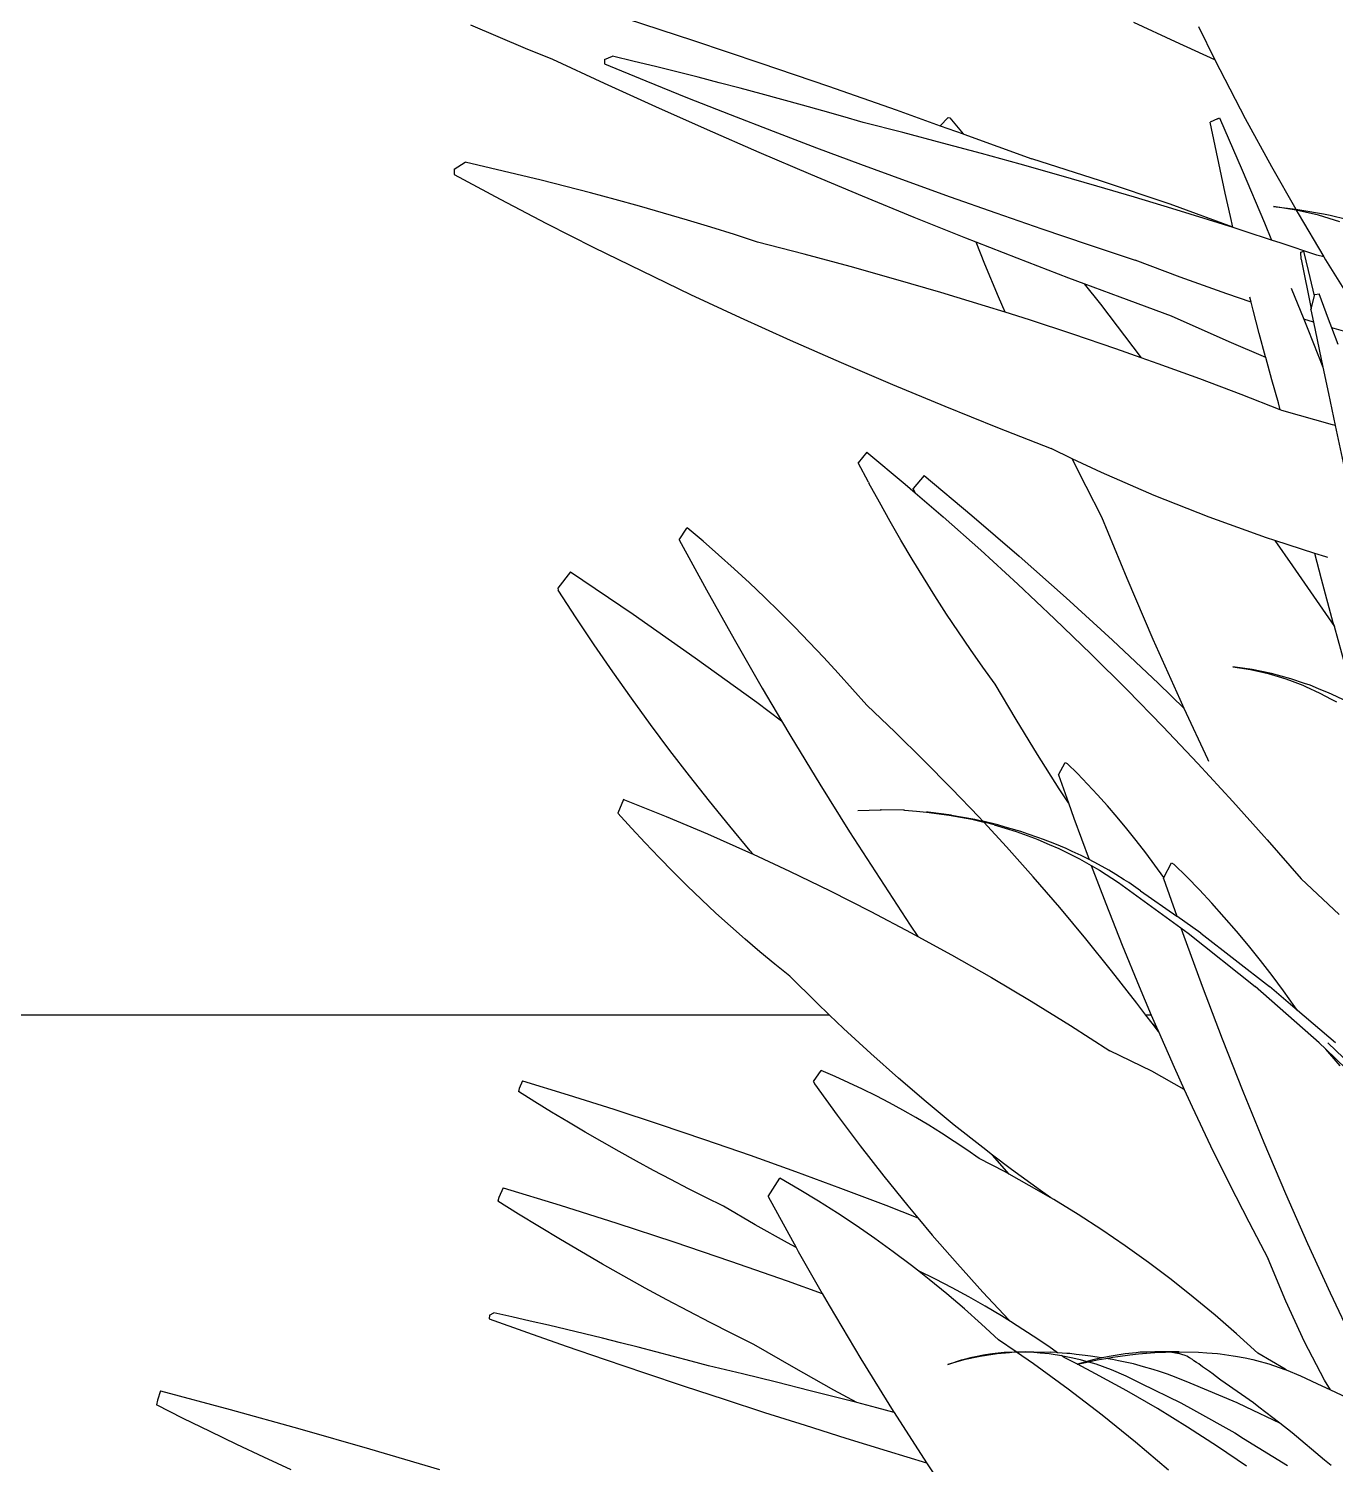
# Model space of a CAD drawing. Header units: metres. Extents: x 244.4 to 340.3, y -4.1 to 64.3.
# Drawn here: x 246.968 to 247.431, y 7.63 to 8.139 of the extents above; entities that cross this region are included whole.
import ezdxf

# ---------------------------------------------------------------- set-up
doc = ezdxf.new("R2010")
doc.units = ezdxf.units.M
doc.layers.add('Edges', color=7, linetype='Continuous')

# ---------------------------------------------------------------- blocks, each defined once
blk = doc.blocks.new('Novo+Sobrado2m fr')
for p, q in [((-8.45405, -1.08116), (-8.46376, -1.07701)), ((-8.40869, -1.07461), (-8.38486, -1.08244)), ((-8.21409, -1.08299), (-8.22885, -1.07613)), ((-8.20599, -1.07751), (-8.20012, -1.08929)), ((-8.44434, -1.08524), (-8.45405, -1.08116)), ((-8.38486, -1.08244), (-8.36098, -1.09046)), ((-8.20012, -1.08929), (-8.21409, -1.08299)), ((-8.43463, -1.08925), (-8.44434, -1.08524)), ((-8.4163, -1.08915), (-8.41356, -1.08807)), ((-8.4059, -1.08989), (-8.41356, -1.08807)), ((-8.4164, -1.0977), (-8.43463, -1.08925)), ((-8.4163, -1.08915), (-8.41641, -1.09072)), ((-8.41641, -1.09072), (-8.40175, -1.09675)), ((-8.39828, -1.09173), (-8.4059, -1.08989)), ((-8.3907, -1.0936), (-8.39828, -1.09173)), ((-8.36098, -1.09046), (-8.33706, -1.09868)), ((-8.20012, -1.08929), (-8.1984, -1.09275)), ((-8.1984, -1.09275), (-8.18938, -1.11009)), ((-8.39815, -1.106), (-8.4164, -1.0977)), ((-8.40175, -1.09675), (-8.38691, -1.10275)), ((-8.38317, -1.09549), (-8.3907, -1.0936)), ((-8.37569, -1.09741), (-8.38317, -1.09549)), ((-8.36826, -1.09935), (-8.37569, -1.09741)), ((-8.38691, -1.10275), (-8.37186, -1.1087)), ((-8.36088, -1.10132), (-8.36826, -1.09935)), ((-8.35355, -1.10331), (-8.36088, -1.10132)), ((-8.34627, -1.10532), (-8.35355, -1.10331)), ((-8.33706, -1.09868), (-8.31309, -1.10708)), ((-8.37988, -1.11415), (-8.39815, -1.106)), ((-8.37186, -1.1087), (-8.35664, -1.11461)), ((-8.33905, -1.10736), (-8.34627, -1.10532)), ((-8.33188, -1.10942), (-8.33905, -1.10736)), ((-8.31309, -1.10708), (-8.29751, -1.11265)), ((-8.32477, -1.1115), (-8.33188, -1.10942)), ((-8.31066, -1.11511), (-8.32477, -1.1115)), ((-8.29463, -1.1098), (-8.29751, -1.11265)), ((-8.29751, -1.11265), (-8.28931, -1.11558)), ((-8.29463, -1.1098), (-8.29408, -1.10984)), ((-8.29408, -1.10984), (-8.28931, -1.11558)), ((-8.19918, -1.11016), (-8.20176, -1.11145)), ((-8.20006, -1.11983), (-8.20176, -1.11145)), ((-8.19918, -1.11016), (-8.19846, -1.10983)), ((-8.19846, -1.10983), (-8.19048, -1.12838)), ((-8.18938, -1.11009), (-8.18013, -1.12711)), ((-8.36159, -1.12213), (-8.37988, -1.11415)), ((-8.35664, -1.11461), (-8.34122, -1.12048)), ((-8.29667, -1.11878), (-8.31066, -1.11511)), ((-8.2828, -1.12251), (-8.29667, -1.11878)), ((-8.28931, -1.11558), (-8.28908, -1.11566)), ((-8.28908, -1.11566), (-8.26504, -1.12443)), ((-8.3433, -1.12996), (-8.36159, -1.12213)), ((-8.34122, -1.12048), (-8.32562, -1.12631)), ((-8.26906, -1.12629), (-8.2828, -1.12251)), ((-8.1983, -1.12819), (-8.20006, -1.11983)), ((-8.46963, -1.12808), (-8.46571, -1.1256)), ((-8.46963, -1.12808), (-8.4696, -1.12995)), ((-8.45669, -1.12765), (-8.46571, -1.1256)), ((-8.44773, -1.12976), (-8.45669, -1.12765)), ((-8.32562, -1.12631), (-8.30984, -1.1321)), ((-8.25545, -1.13013), (-8.26906, -1.12629)), ((-8.2406, -1.13213), (-8.26504, -1.12443)), ((-8.19649, -1.13654), (-8.1983, -1.12819)), ((-8.19048, -1.12838), (-8.18261, -1.14705)), ((-8.18013, -1.12711), (-8.17151, -1.14227)), ((-8.4696, -1.12995), (-8.45337, -1.13865)), ((-8.43884, -1.13192), (-8.44773, -1.12976)), ((-8.43002, -1.13415), (-8.43884, -1.13192)), ((-8.42127, -1.13642), (-8.43002, -1.13415)), ((-8.325, -1.13762), (-8.3433, -1.12996)), ((-8.30984, -1.1321), (-8.29388, -1.13783)), ((-8.24196, -1.13402), (-8.25545, -1.13013)), ((-8.22862, -1.13797), (-8.24196, -1.13402)), ((-8.21596, -1.1405), (-8.2406, -1.13213)), ((-8.45337, -1.13865), (-8.43688, -1.14725)), ((-8.41259, -1.13875), (-8.42127, -1.13642)), ((-8.40399, -1.14114), (-8.41259, -1.13875)), ((-8.30671, -1.14513), (-8.325, -1.13762)), ((-8.29388, -1.13783), (-8.27775, -1.14353)), ((-8.21541, -1.14197), (-8.22862, -1.13797)), ((-8.19462, -1.14487), (-8.19649, -1.13654)), ((-8.39546, -1.14358), (-8.40399, -1.14114)), ((-8.38701, -1.14607), (-8.39546, -1.14358)), ((-8.27775, -1.14353), (-8.26145, -1.14917)), ((-8.19376, -1.14859), (-8.21596, -1.1405)), ((-8.20235, -1.14602), (-8.21541, -1.14197)), ((-8.17932, -1.1413), (-8.17151, -1.14227)), ((-8.17131, -1.14255), (-8.17932, -1.1413)), ((-8.17151, -1.14227), (-8.16929, -1.14255)), ((-8.16344, -1.14436), (-8.17131, -1.14255)), ((-8.17131, -1.14255), (-8.17063, -1.14381)), ((-8.17063, -1.14381), (-8.16153, -1.15915)), ((-8.16929, -1.14255), (-8.16172, -1.14391)), ((-8.16172, -1.14391), (-8.1593, -1.14436)), ((-8.43688, -1.14725), (-8.42013, -1.15574)), ((-8.37863, -1.14862), (-8.38701, -1.14607)), ((-8.37034, -1.15121), (-8.37863, -1.14862)), ((-8.28842, -1.15246), (-8.30671, -1.14513)), ((-8.26145, -1.14917), (-8.24497, -1.15477)), ((-8.19372, -1.14876), (-8.20235, -1.14602)), ((-8.19376, -1.14859), (-8.19462, -1.14487)), ((-8.19372, -1.14876), (-8.19376, -1.14859)), ((-8.18944, -1.15012), (-8.19372, -1.14876)), ((-8.18261, -1.14705), (-8.18009, -1.15316)), ((-8.15587, -1.14673), (-8.16344, -1.14436)), ((-8.1593, -1.14436), (-8.15355, -1.14572)), ((-8.36213, -1.15386), (-8.37034, -1.15121)), ((-8.34563, -1.15814), (-8.36213, -1.15386)), ((-8.28473, -1.15391), (-8.28842, -1.15246)), ((-8.28158, -1.16173), (-8.28473, -1.15391)), ((-8.27015, -1.15963), (-8.28473, -1.15391)), ((-8.18009, -1.15316), (-8.18944, -1.15012)), ((-8.17667, -1.15427), (-8.18009, -1.15316)), ((-8.16406, -1.15847), (-8.17667, -1.15427)), ((-8.42013, -1.15574), (-8.40312, -1.16412)), ((-8.3293, -1.16255), (-8.34563, -1.15814)), ((-8.24497, -1.15477), (-8.22833, -1.16031)), ((-8.16965, -1.15744), (-8.16869, -1.15713)), ((-8.16961, -1.15994), (-8.16965, -1.15744)), ((-8.167, -1.16397), (-8.16869, -1.15713)), ((-8.16153, -1.15915), (-8.16406, -1.15847)), ((-8.16153, -1.15915), (-8.16091, -1.16019)), ((-8.40312, -1.16412), (-8.38585, -1.17239)), ((-8.31315, -1.16709), (-8.3293, -1.16255)), ((-8.27679, -1.17327), (-8.28158, -1.16173)), ((-8.25189, -1.16663), (-8.27015, -1.15963)), ((-8.21242, -1.16636), (-8.22833, -1.16031)), ((-8.16961, -1.15994), (-8.16601, -1.17747)), ((-8.1653, -1.17088), (-8.167, -1.16397)), ((-8.16091, -1.16019), (-8.15096, -1.17625)), ((-8.29718, -1.17176), (-8.31315, -1.16709)), ((-8.24639, -1.16869), (-8.25189, -1.16663)), ((-8.24639, -1.16869), (-8.24071, -1.17591)), ((-8.23366, -1.17345), (-8.24639, -1.16869)), ((-8.19588, -1.17225), (-8.21242, -1.16636)), ((-8.38585, -1.17239), (-8.36834, -1.18055)), ((-8.2814, -1.17655), (-8.29718, -1.17176)), ((-8.27445, -1.17874), (-8.27679, -1.17327)), ((-8.21545, -1.1801), (-8.23366, -1.17345)), ((-8.18731, -1.17511), (-8.19588, -1.17225)), ((-8.18731, -1.17511), (-8.18775, -1.17339)), ((-8.17309, -1.17023), (-8.16869, -1.18113)), ((-8.16601, -1.17747), (-8.1648, -1.1729)), ((-8.1648, -1.1729), (-8.1653, -1.17088)), ((-8.1648, -1.1729), (-8.16469, -1.17246)), ((-8.16469, -1.17246), (-8.16326, -1.17226)), ((-8.15987, -1.18113), (-8.16326, -1.17226)), ((-8.27445, -1.17874), (-8.2814, -1.17655)), ((-8.2658, -1.18147), (-8.27445, -1.17874)), ((-8.24071, -1.17591), (-8.22623, -1.19484)), ((-8.18657, -1.17804), (-8.18731, -1.17511)), ((-8.18442, -1.18628), (-8.18657, -1.17804)), ((-8.16612, -1.17787), (-8.16601, -1.17747)), ((-8.16612, -1.17787), (-8.16522, -1.18221)), ((-8.36834, -1.18055), (-8.35058, -1.18859)), ((-8.25041, -1.18651), (-8.2658, -1.18147)), ((-8.19504, -1.18917), (-8.21545, -1.1801)), ((-8.16522, -1.18221), (-8.16869, -1.18113)), ((-8.16869, -1.18113), (-8.16722, -1.18476)), ((-8.16722, -1.18476), (-8.16189, -1.19825)), ((-8.16522, -1.18221), (-8.16189, -1.19825)), ((-8.15872, -1.1842), (-8.15987, -1.18113)), ((-8.14555, -1.18807), (-8.15872, -1.1842)), ((-8.1565, -1.19013), (-8.15872, -1.1842)), ((-8.35058, -1.18859), (-8.33258, -1.19652)), ((-8.23521, -1.19167), (-8.25041, -1.18651)), ((-8.18213, -1.1948), (-8.19504, -1.18917)), ((-8.18221, -1.19449), (-8.18442, -1.18628)), ((-8.22623, -1.19484), (-8.23521, -1.19167)), ((-8.22021, -1.19696), (-8.22623, -1.19484)), ((-8.18213, -1.1948), (-8.18221, -1.19449)), ((-8.17995, -1.20268), (-8.18213, -1.1948)), ((-8.33258, -1.19652), (-8.31433, -1.20433)), ((-8.20542, -1.20236), (-8.22021, -1.19696)), ((-8.16189, -1.19825), (-8.15995, -1.20758)), ((-8.31433, -1.20433), (-8.29585, -1.21202)), ((-8.19085, -1.20788), (-8.20542, -1.20236)), ((-8.17764, -1.21084), (-8.17995, -1.20268)), ((-8.17707, -1.21329), (-8.19085, -1.20788)), ((-8.15995, -1.20758), (-8.15756, -1.21889)), ((-8.29585, -1.21202), (-8.27713, -1.2196)), ((-8.17707, -1.21329), (-8.17764, -1.21084)), ((-8.17648, -1.21352), (-8.17707, -1.21329)), ((-8.15848, -1.21862), (-8.17648, -1.21352)), ((-8.27713, -1.2196), (-8.25818, -1.22705)), ((-8.15756, -1.21889), (-8.15848, -1.21862)), ((-8.15756, -1.21889), (-8.15369, -1.2371)), ((-8.32338, -1.22832), (-8.32651, -1.23204)), ((-8.32338, -1.22832), (-8.30983, -1.23965)), ((-8.25068, -1.23064), (-8.25818, -1.22705)), ((-8.24578, -1.2405), (-8.25068, -1.23064)), ((-8.24036, -1.23556), (-8.25068, -1.23064)), ((-8.32287, -1.23894), (-8.32651, -1.23204)), ((-8.22168, -1.24367), (-8.24036, -1.23556)), ((-8.32287, -1.23894), (-8.32271, -1.23923)), ((-8.31899, -1.24607), (-8.32271, -1.23923)), ((-8.30983, -1.23965), (-8.30626, -1.24273)), ((-8.30314, -1.23659), (-8.30705, -1.24123)), ((-8.30314, -1.23659), (-8.28622, -1.25074)), ((-8.24024, -1.25136), (-8.24578, -1.2405)), ((-8.30626, -1.24273), (-8.30705, -1.24123)), ((-8.30626, -1.24273), (-8.2964, -1.25122)), ((-8.20217, -1.25136), (-8.22168, -1.24367)), ((-8.31521, -1.25284), (-8.31899, -1.24607)), ((-8.28622, -1.25074), (-8.26946, -1.26518)), ((-8.3899, -1.25939), (-8.38723, -1.25527)), ((-8.38702, -1.25513), (-8.38723, -1.25527)), ((-8.38145, -1.25985), (-8.38702, -1.25513)), ((-8.31135, -1.25954), (-8.31521, -1.25284)), ((-8.2964, -1.25122), (-8.2831, -1.26303)), ((-8.23124, -1.27311), (-8.24024, -1.25136)), ((-8.18189, -1.25863), (-8.20217, -1.25136)), ((-8.3899, -1.25939), (-8.38027, -1.27705)), ((-8.37593, -1.26467), (-8.38145, -1.25985)), ((-8.30741, -1.26617), (-8.31135, -1.25954)), ((-8.17896, -1.25958), (-8.18189, -1.25863)), ((-8.17896, -1.25958), (-8.17262, -1.26855)), ((-8.16469, -1.2642), (-8.17896, -1.25958)), ((-8.37046, -1.26959), (-8.37593, -1.26467)), ((-8.30341, -1.27273), (-8.30741, -1.26617)), ((-8.2831, -1.26303), (-8.26993, -1.27507)), ((-8.26946, -1.26518), (-8.25286, -1.27992)), ((-8.16234, -1.27328), (-8.16469, -1.2642)), ((-8.16086, -1.26544), (-8.16469, -1.2642)), ((-8.16012, -1.26566), (-8.16086, -1.26544)), ((-8.42836, -1.27067), (-8.43285, -1.27653)), ((-8.42836, -1.27067), (-8.4062, -1.28573)), ((-8.36503, -1.2746), (-8.37046, -1.26959)), ((-8.17262, -1.26855), (-8.15782, -1.2901)), ((-8.43285, -1.27653), (-8.43278, -1.27722)), ((-8.35966, -1.2797), (-8.36503, -1.2746)), ((-8.29934, -1.27922), (-8.30341, -1.27273)), ((-8.26993, -1.27507), (-8.2569, -1.28733)), ((-8.22197, -1.29465), (-8.23124, -1.27311)), ((-8.15819, -1.28876), (-8.16234, -1.27328)), ((-8.42644, -1.28695), (-8.43278, -1.27722)), ((-8.38027, -1.27705), (-8.37046, -1.29454)), ((-8.35433, -1.2849), (-8.35966, -1.2797)), ((-8.2952, -1.28564), (-8.29934, -1.27922)), ((-8.25286, -1.27992), (-8.23642, -1.29495)), ((-8.4062, -1.28573), (-8.38421, -1.30114)), ((-8.34905, -1.29018), (-8.35433, -1.2849)), ((-8.29099, -1.29198), (-8.2952, -1.28564)), ((-8.41999, -1.29657), (-8.42644, -1.28695)), ((-8.34383, -1.29556), (-8.34905, -1.29018)), ((-8.2569, -1.28733), (-8.244, -1.29983)), ((-8.15782, -1.2901), (-8.15819, -1.28876)), ((-8.15391, -1.30419), (-8.15782, -1.2901)), ((-8.41344, -1.30608), (-8.41999, -1.29657)), ((-8.37046, -1.29454), (-8.36049, -1.31186)), ((-8.33866, -1.30103), (-8.34383, -1.29556)), ((-8.28672, -1.29824), (-8.29099, -1.29198)), ((-8.23642, -1.29495), (-8.22015, -1.31027)), ((-8.21245, -1.31596), (-8.22197, -1.29465)), ((-8.38421, -1.30114), (-8.3624, -1.31692)), ((-8.33354, -1.30658), (-8.33866, -1.30103)), ((-8.28238, -1.30443), (-8.28672, -1.29824)), ((-8.244, -1.29983), (-8.23124, -1.31255)), ((-8.40679, -1.31548), (-8.41344, -1.30608)), ((-8.32848, -1.31223), (-8.33354, -1.30658)), ((-8.27797, -1.31054), (-8.28238, -1.30443)), ((-8.18689, -1.30532), (-8.1938, -1.30434)), ((-8.1938, -1.30434), (-8.18747, -1.30532)), ((-8.18747, -1.30532), (-8.1828, -1.30639)), ((-8.18003, -1.30675), (-8.18689, -1.30532)), ((-8.1828, -1.30639), (-8.18122, -1.30675)), ((-8.18122, -1.30675), (-8.17771, -1.30782)), ((-8.17321, -1.30861), (-8.18003, -1.30675)), ((-8.36049, -1.31186), (-8.35361, -1.32348)), ((-8.27057, -1.32305), (-8.27797, -1.31054)), ((-8.22015, -1.31027), (-8.21097, -1.31916)), ((-8.17771, -1.30782), (-8.17505, -1.30861)), ((-8.17505, -1.30861), (-8.17278, -1.30948)), ((-8.16835, -1.31027), (-8.17321, -1.30861)), ((-8.17278, -1.30948), (-8.16897, -1.31091)), ((-8.16897, -1.31091), (-8.16799, -1.31137)), ((-8.16643, -1.31091), (-8.16835, -1.31027)), ((-8.16799, -1.31137), (-8.16299, -1.31364)), ((-8.16342, -1.31214), (-8.16643, -1.31091)), ((-8.15967, -1.31364), (-8.16342, -1.31214)), ((-8.40003, -1.32477), (-8.40679, -1.31548)), ((-8.3624, -1.31692), (-8.35361, -1.32348)), ((-8.32348, -1.31796), (-8.32848, -1.31223)), ((-8.23124, -1.31255), (-8.21862, -1.3255)), ((-8.21097, -1.31916), (-8.21245, -1.31596)), ((-8.16299, -1.31364), (-8.15901, -1.31577)), ((-8.15879, -1.31405), (-8.15967, -1.31364)), ((-8.15901, -1.31577), (-8.1571, -1.31678)), ((-8.15461, -1.316), (-8.15879, -1.31405)), ((-8.31334, -1.32755), (-8.32348, -1.31796)), ((-8.20265, -1.33705), (-8.21097, -1.31916)), ((-8.39317, -1.33394), (-8.40003, -1.32477)), ((-8.35361, -1.32348), (-8.35034, -1.32901)), ((-8.26301, -1.33539), (-8.27057, -1.32305)), ((-8.21862, -1.3255), (-8.20614, -1.33866)), ((-8.35034, -1.32901), (-8.34002, -1.34598)), ((-8.30332, -1.33737), (-8.31334, -1.32755)), ((-8.38621, -1.34301), (-8.39317, -1.33394)), ((-8.29342, -1.34741), (-8.30332, -1.33737)), ((-8.25528, -1.34756), (-8.26301, -1.33539)), ((-8.20227, -1.33787), (-8.20265, -1.33705)), ((-8.25549, -1.34264), (-8.25317, -1.33822)), ((-8.25549, -1.34264), (-8.252, -1.35255)), ((-8.25317, -1.33822), (-8.25248, -1.33857)), ((-8.24885, -1.34218), (-8.25248, -1.33857)), ((-8.24526, -1.34589), (-8.24885, -1.34218)), ((-8.20614, -1.33866), (-8.1938, -1.35205)), ((-8.37915, -1.35195), (-8.38621, -1.34301)), ((-8.34002, -1.34598), (-8.32953, -1.36278)), ((-8.28364, -1.35766), (-8.29342, -1.34741)), ((-8.252, -1.35255), (-8.25528, -1.34756)), ((-8.24171, -1.3497), (-8.24526, -1.34589)), ((-8.40961, -1.35139), (-8.41159, -1.35619)), ((-8.40922, -1.35143), (-8.40961, -1.35139)), ((-8.40922, -1.35143), (-8.39453, -1.35734)), ((-8.37199, -1.36078), (-8.37915, -1.35195)), ((-8.252, -1.35255), (-8.25007, -1.35802)), ((-8.23821, -1.3536), (-8.24171, -1.3497)), ((-8.1938, -1.35205), (-8.18269, -1.36445)), ((-8.40678, -1.36152), (-8.41159, -1.35619)), ((-8.39453, -1.35734), (-8.37989, -1.36352)), ((-8.32666, -1.35531), (-8.31856, -1.35502)), ((-8.31844, -1.35502), (-8.31856, -1.35502)), ((-8.31844, -1.35502), (-8.31838, -1.35502)), ((-8.31044, -1.35519), (-8.31838, -1.35502)), ((-8.31007, -1.35519), (-8.31044, -1.35519)), ((-8.31007, -1.35519), (-8.3058, -1.35554)), ((-8.3058, -1.35554), (-8.30233, -1.3558)), ((-8.30176, -1.3558), (-8.30233, -1.3558)), ((-8.30233, -1.3558), (-8.29427, -1.35687)), ((-8.29348, -1.35687), (-8.30176, -1.3558)), ((-8.29427, -1.35687), (-8.28626, -1.35838)), ((-8.29348, -1.35687), (-8.28523, -1.35838)), ((-8.28234, -1.35907), (-8.28364, -1.35766)), ((-8.23475, -1.35761), (-8.23821, -1.3536)), ((-8.23134, -1.36171), (-8.23475, -1.35761)), ((-8.40192, -1.36676), (-8.40678, -1.36152)), ((-8.36473, -1.36949), (-8.37199, -1.36078)), ((-8.32953, -1.36278), (-8.31888, -1.37939)), ((-8.28626, -1.35838), (-8.28201, -1.35943)), ((-8.28523, -1.35838), (-8.28234, -1.35907)), ((-8.27703, -1.36034), (-8.28234, -1.35907)), ((-8.274, -1.36812), (-8.28201, -1.35943)), ((-8.27834, -1.36034), (-8.28201, -1.35943)), ((-8.27834, -1.36034), (-8.27053, -1.36272)), ((-8.27441, -1.36111), (-8.27703, -1.36034)), ((-8.27012, -1.36237), (-8.27441, -1.36111)), ((-8.27053, -1.36272), (-8.26402, -1.36511)), ((-8.2689, -1.36272), (-8.27012, -1.36237)), ((-8.26633, -1.36362), (-8.2689, -1.36272)), ((-8.25007, -1.35802), (-8.24473, -1.37259)), ((-8.22797, -1.36591), (-8.23134, -1.36171)), ((-8.397, -1.37192), (-8.40192, -1.36676)), ((-8.37989, -1.36352), (-8.36531, -1.36998)), ((-8.2629, -1.36481), (-8.26633, -1.36362)), ((-8.26402, -1.36511), (-8.26287, -1.36553)), ((-8.26081, -1.36553), (-8.2629, -1.36481)), ((-8.26287, -1.36553), (-8.25881, -1.36728)), ((-8.25686, -1.36712), (-8.26081, -1.36553)), ((-8.25881, -1.36728), (-8.25536, -1.36876)), ((-8.25281, -1.36876), (-8.25686, -1.36712)), ((-8.22465, -1.3702), (-8.22797, -1.36591)), ((-8.18269, -1.36445), (-8.18162, -1.36565)), ((-8.18162, -1.36565), (-8.16958, -1.37947)), ((-8.39204, -1.37697), (-8.397, -1.37192)), ((-8.36531, -1.36998), (-8.36365, -1.37075)), ((-8.36365, -1.37075), (-8.36473, -1.36949)), ((-8.36365, -1.37075), (-8.3508, -1.37672)), ((-8.26448, -1.37879), (-8.274, -1.36812)), ((-8.25536, -1.36876), (-8.24806, -1.37239)), ((-8.25065, -1.36977), (-8.25281, -1.36876)), ((-8.24754, -1.37123), (-8.25065, -1.36977)), ((-8.24806, -1.37239), (-8.24392, -1.37475)), ((-8.2451, -1.37239), (-8.24754, -1.37123)), ((-8.24473, -1.37259), (-8.2451, -1.37239)), ((-8.24135, -1.37442), (-8.24473, -1.37259)), ((-8.22138, -1.37459), (-8.22465, -1.3702)), ((-8.38703, -1.38194), (-8.39204, -1.37697)), ((-8.3508, -1.37672), (-8.33636, -1.38373)), ((-8.24392, -1.37475), (-8.23879, -1.38821)), ((-8.24392, -1.37475), (-8.241, -1.37641)), ((-8.23769, -1.37641), (-8.24135, -1.37442)), ((-8.241, -1.37641), (-8.23424, -1.3808)), ((-8.23525, -1.37792), (-8.23769, -1.37641)), ((-8.23226, -1.37978), (-8.23525, -1.37792)), ((-8.21822, -1.37899), (-8.22138, -1.37459)), ((-8.21822, -1.37899), (-8.21549, -1.37379)), ((-8.21549, -1.37379), (-8.21463, -1.37423)), ((-8.21009, -1.37873), (-8.21463, -1.37423)), ((-8.38197, -1.3868), (-8.38703, -1.38194)), ((-8.31888, -1.37939), (-8.30807, -1.39582)), ((-8.2551, -1.38966), (-8.26448, -1.37879)), ((-8.23424, -1.3808), (-8.21223, -1.39677)), ((-8.23062, -1.3808), (-8.23226, -1.37978)), ((-8.22645, -1.38371), (-8.23062, -1.3808)), ((-8.21839, -1.37931), (-8.21822, -1.37899)), ((-8.21839, -1.37931), (-8.21367, -1.3927)), ((-8.20561, -1.38336), (-8.21009, -1.37873)), ((-8.15616, -1.39214), (-8.16958, -1.37947)), ((-8.37686, -1.39157), (-8.38197, -1.3868)), ((-8.33636, -1.38373), (-8.32199, -1.39101)), ((-8.23879, -1.38821), (-8.23295, -1.40301)), ((-8.22645, -1.38371), (-8.21367, -1.3927)), ((-8.20119, -1.38812), (-8.20561, -1.38336)), ((-8.19682, -1.393), (-8.20119, -1.38812)), ((-8.37171, -1.39625), (-8.37686, -1.39157)), ((-8.32199, -1.39101), (-8.30769, -1.39856)), ((-8.24585, -1.40073), (-8.2551, -1.38966)), ((-8.20514, -1.3987), (-8.21367, -1.3927)), ((-8.1925, -1.398), (-8.19682, -1.393)), ((-8.36652, -1.40082), (-8.37171, -1.39625)), ((-8.30807, -1.39582), (-8.30535, -1.39985)), ((-8.30769, -1.39856), (-8.30535, -1.39985)), ((-8.21223, -1.39677), (-8.21162, -1.39851)), ((-8.21223, -1.39677), (-8.20957, -1.3987)), ((-8.21162, -1.39851), (-8.20467, -1.41748)), ((-8.18824, -1.40312), (-8.1925, -1.398)), ((-8.36128, -1.4053), (-8.36652, -1.40082)), ((-8.30535, -1.39985), (-8.29347, -1.40638)), ((-8.23674, -1.41201), (-8.24585, -1.40073)), ((-8.23295, -1.40301), (-8.22696, -1.41762)), ((-8.20957, -1.3987), (-8.18586, -1.41765)), ((-8.20514, -1.3987), (-8.18078, -1.41761)), ((-8.18403, -1.40836), (-8.18824, -1.40312)), ((-8.356, -1.40968), (-8.36128, -1.4053)), ((-8.29347, -1.40638), (-8.27932, -1.41447)), ((-8.17989, -1.41372), (-8.18403, -1.40836)), ((-8.35067, -1.41396), (-8.356, -1.40968)), ((-8.22778, -1.42348), (-8.23674, -1.41201)), ((-8.1758, -1.4192), (-8.17989, -1.41372)), ((-8.34124, -1.42333), (-8.35067, -1.41396)), ((-8.27932, -1.41447), (-8.26526, -1.42283)), ((-8.22696, -1.41762), (-8.22266, -1.42774)), ((-8.20467, -1.41748), (-8.19754, -1.4362)), ((-8.16316, -1.43762), (-8.18586, -1.41765)), ((-8.17087, -1.42609), (-8.18078, -1.41761)), ((-8.33663, -1.42774), (-8.34124, -1.42333)), ((-8.26526, -1.42283), (-8.25127, -1.43146)), ((-8.22455, -1.42774), (-8.22778, -1.42348)), ((-8.17177, -1.4248), (-8.1758, -1.4192)), ((-8.33663, -1.42774), (-8.99592, -1.42774)), ((-8.33169, -1.43247), (-8.33663, -1.42774)), ((-8.22266, -1.42774), (-8.22455, -1.42774)), ((-8.22235, -1.43065), (-8.22455, -1.42774)), ((-8.22266, -1.42774), (-8.22085, -1.43198)), ((-8.17087, -1.42609), (-8.17177, -1.4248)), ((-8.15743, -1.43762), (-8.17087, -1.42609)), ((-8.32204, -1.44138), (-8.33169, -1.43247)), ((-8.25127, -1.43146), (-8.23738, -1.44034)), ((-8.22235, -1.43065), (-8.22085, -1.43198)), ((-8.22017, -1.43353), (-8.22235, -1.43065)), ((-8.22085, -1.43198), (-8.22083, -1.43202)), ((-8.22083, -1.43202), (-8.22017, -1.43353)), ((-8.22017, -1.43353), (-8.21457, -1.44622)), ((-8.19754, -1.4362), (-8.19024, -1.45468)), ((-8.16316, -1.43762), (-8.16088, -1.43983)), ((-8.1601, -1.43762), (-8.13847, -1.45834)), ((-8.31227, -1.45006), (-8.32204, -1.44138)), ((-8.2225, -1.4476), (-8.23738, -1.44034)), ((-8.15575, -1.44575), (-8.16088, -1.43983)), ((-8.16088, -1.43983), (-8.14198, -1.45811)), ((-8.34237, -1.45132), (-8.33963, -1.44735)), ((-8.33468, -1.44948), (-8.33963, -1.44735)), ((-8.32978, -1.45169), (-8.33468, -1.44948)), ((-8.21099, -1.45406), (-8.2225, -1.4476)), ((-8.21457, -1.44622), (-8.21099, -1.45406)), ((-8.44662, -1.45377), (-8.44686, -1.4548)), ((-8.44539, -1.45105), (-8.44662, -1.45377)), ((-8.44539, -1.45105), (-8.42924, -1.456)), ((-8.34237, -1.45132), (-8.34198, -1.4521)), ((-8.34198, -1.4521), (-8.33397, -1.46318)), ((-8.32493, -1.45399), (-8.32978, -1.45169)), ((-8.32013, -1.45638), (-8.32493, -1.45399)), ((-8.3024, -1.45851), (-8.31227, -1.45006)), ((-8.21099, -1.45406), (-8.20817, -1.46022)), ((-8.44099, -1.45848), (-8.44686, -1.4548)), ((-8.43508, -1.46211), (-8.44099, -1.45848)), ((-8.42924, -1.456), (-8.4131, -1.46111)), ((-8.31538, -1.45885), (-8.32013, -1.45638)), ((-8.31069, -1.46141), (-8.31538, -1.45885)), ((-8.29244, -1.46672), (-8.3024, -1.45851)), ((-8.19024, -1.45468), (-8.18277, -1.47291)), ((-8.42914, -1.46568), (-8.43508, -1.46211)), ((-8.4131, -1.46111), (-8.39698, -1.46638)), ((-8.33397, -1.46318), (-8.3258, -1.47409)), ((-8.30605, -1.46405), (-8.31069, -1.46141)), ((-8.30146, -1.46679), (-8.30605, -1.46405)), ((-8.20817, -1.46022), (-8.20164, -1.47401)), ((-8.42317, -1.46921), (-8.42914, -1.46568)), ((-8.41716, -1.47268), (-8.42317, -1.46921)), ((-8.39698, -1.46638), (-8.38088, -1.47181)), ((-8.29693, -1.4696), (-8.30146, -1.46679)), ((-8.29245, -1.4725), (-8.29693, -1.4696)), ((-8.28237, -1.47469), (-8.29244, -1.46672)), ((-8.41112, -1.4761), (-8.41716, -1.47268)), ((-8.38088, -1.47181), (-8.3648, -1.47741)), ((-8.3258, -1.47409), (-8.31744, -1.48481)), ((-8.28803, -1.47549), (-8.29245, -1.4725)), ((-8.27887, -1.47734), (-8.28237, -1.47469)), ((-8.20164, -1.47401), (-8.19497, -1.48759)), ((-8.18277, -1.47291), (-8.17512, -1.4909)), ((-8.40504, -1.47947), (-8.41112, -1.4761)), ((-8.39894, -1.48278), (-8.40504, -1.47947)), ((-8.3648, -1.47741), (-8.34875, -1.48316)), ((-8.28367, -1.47855), (-8.28803, -1.47549)), ((-8.27472, -1.4832), (-8.28367, -1.47855)), ((-8.27304, -1.48412), (-8.27887, -1.47734)), ((-8.2722, -1.48242), (-8.27887, -1.47734)), ((-8.39281, -1.48603), (-8.39894, -1.48278)), ((-8.34875, -1.48316), (-8.33273, -1.48906)), ((-8.31744, -1.48481), (-8.30892, -1.49536)), ((-8.27304, -1.48412), (-8.27472, -1.4832)), ((-8.26589, -1.48805), (-8.27304, -1.48412)), ((-8.26195, -1.4899), (-8.2722, -1.48242)), ((-8.45227, -1.48896), (-8.4538, -1.49235)), ((-8.45227, -1.48896), (-8.4321, -1.49513)), ((-8.38665, -1.48923), (-8.39281, -1.48603)), ((-8.38046, -1.49238), (-8.38665, -1.48923)), ((-8.35843, -1.49206), (-8.3543, -1.48553)), ((-8.34741, -1.48951), (-8.3543, -1.48553)), ((-8.34059, -1.49363), (-8.34741, -1.48951)), ((-8.33273, -1.48906), (-8.31673, -1.49513)), ((-8.25829, -1.49247), (-8.26589, -1.48805)), ((-8.25829, -1.49247), (-8.26195, -1.4899)), ((-8.19497, -1.48759), (-8.18817, -1.50096)), ((-8.4538, -1.49235), (-8.45409, -1.49364)), ((-8.44676, -1.49823), (-8.45409, -1.49364)), ((-8.4321, -1.49513), (-8.41195, -1.50151)), ((-8.37425, -1.49546), (-8.38046, -1.49238)), ((-8.35843, -1.49206), (-8.34848, -1.51012)), ((-8.33385, -1.49791), (-8.34059, -1.49363)), ((-8.31673, -1.49513), (-8.30541, -1.49954)), ((-8.25719, -1.49311), (-8.25829, -1.49247)), ((-8.24861, -1.49836), (-8.25719, -1.49311)), ((-8.17512, -1.4909), (-8.1673, -1.50863)), ((-8.43939, -1.50276), (-8.44676, -1.49823)), ((-8.36293, -1.50202), (-8.37425, -1.49546)), ((-8.32718, -1.50232), (-8.33385, -1.49791)), ((-8.30892, -1.49536), (-8.30541, -1.49954)), ((-8.30541, -1.49954), (-8.30023, -1.50571)), ((-8.24017, -1.50382), (-8.24861, -1.49836)), ((-8.43198, -1.50723), (-8.43939, -1.50276)), ((-8.41195, -1.50151), (-8.39182, -1.5081)), ((-8.35154, -1.50844), (-8.36293, -1.50202)), ((-8.3206, -1.50688), (-8.32718, -1.50232)), ((-8.23187, -1.50948), (-8.24017, -1.50382)), ((-8.18817, -1.50096), (-8.18124, -1.51411)), ((-8.42452, -1.51163), (-8.43198, -1.50723)), ((-8.39182, -1.5081), (-8.37172, -1.51488)), ((-8.34848, -1.51012), (-8.35154, -1.50844)), ((-8.34848, -1.51012), (-8.34772, -1.5115)), ((-8.31409, -1.51158), (-8.3206, -1.50688)), ((-8.30023, -1.50571), (-8.29137, -1.51588)), ((-8.2237, -1.51533), (-8.23187, -1.50948)), ((-8.1673, -1.50863), (-8.15931, -1.5261)), ((-8.41702, -1.51596), (-8.42452, -1.51163)), ((-8.37172, -1.51488), (-8.35165, -1.52186)), ((-8.34772, -1.5115), (-8.33924, -1.52631)), ((-8.30766, -1.51643), (-8.31409, -1.51158)), ((-8.21567, -1.52138), (-8.2237, -1.51533)), ((-8.17506, -1.52914), (-8.18124, -1.51411)), ((-8.40947, -1.52023), (-8.41702, -1.51596)), ((-8.40189, -1.52443), (-8.40947, -1.52023)), ((-8.30552, -1.51811), (-8.30766, -1.51643)), ((-8.30508, -1.51832), (-8.30552, -1.51811)), ((-8.30131, -1.52141), (-8.30552, -1.51811)), ((-8.29908, -1.5213), (-8.30508, -1.51832)), ((-8.29137, -1.51588), (-8.28235, -1.52587)), ((-8.39427, -1.52857), (-8.40189, -1.52443)), ((-8.35165, -1.52186), (-8.33924, -1.52631)), ((-8.29505, -1.52654), (-8.30131, -1.52141)), ((-8.29316, -1.52439), (-8.29908, -1.5213)), ((-8.2873, -1.52758), (-8.29316, -1.52439)), ((-8.20778, -1.52763), (-8.21567, -1.52138)), ((-8.38662, -1.53263), (-8.39427, -1.52857)), ((-8.33924, -1.52631), (-8.33675, -1.53065)), ((-8.33675, -1.53065), (-8.32553, -1.5495)), ((-8.28887, -1.5318), (-8.29505, -1.52654)), ((-8.2815, -1.53089), (-8.2873, -1.52758)), ((-8.28235, -1.52587), (-8.27316, -1.53566)), ((-8.20004, -1.53406), (-8.20778, -1.52763)), ((-8.16839, -1.54345), (-8.17506, -1.52914)), ((-8.15931, -1.5261), (-8.15116, -1.54332)), ((-8.45712, -1.53408), (-8.45725, -1.53534)), ((-8.45725, -1.53534), (-8.44367, -1.54017)), ((-8.45712, -1.53408), (-8.45561, -1.53321)), ((-8.44913, -1.53467), (-8.45561, -1.53321)), ((-8.44268, -1.53614), (-8.44913, -1.53467)), ((-8.37893, -1.53662), (-8.38662, -1.53263)), ((-8.28278, -1.53721), (-8.28887, -1.5318)), ((-8.27578, -1.5343), (-8.2815, -1.53089)), ((-8.27251, -1.53632), (-8.27578, -1.5343)), ((-8.27316, -1.53566), (-8.27251, -1.53632)), ((-8.19244, -1.54069), (-8.20004, -1.53406)), ((-8.44367, -1.54017), (-8.42998, -1.54497)), ((-8.43624, -1.53764), (-8.44268, -1.53614)), ((-8.42983, -1.53915), (-8.43624, -1.53764)), ((-8.42344, -1.54069), (-8.42983, -1.53915)), ((-8.41708, -1.54225), (-8.42344, -1.54069)), ((-8.3712, -1.54055), (-8.37893, -1.53662)), ((-8.36344, -1.5444), (-8.3712, -1.54055)), ((-8.27677, -1.54275), (-8.28278, -1.53721)), ((-8.27012, -1.53781), (-8.27251, -1.53632)), ((-8.26453, -1.54143), (-8.27012, -1.53781)), ((-8.18498, -1.5475), (-8.19244, -1.54069)), ((-8.42998, -1.54497), (-8.41616, -1.54974)), ((-8.41074, -1.54382), (-8.41708, -1.54225)), ((-8.40443, -1.54542), (-8.41074, -1.54382)), ((-8.39814, -1.54703), (-8.40443, -1.54542)), ((-8.34932, -1.55258), (-8.36344, -1.5444)), ((-8.27055, -1.54703), (-8.27677, -1.54275)), ((-8.25901, -1.54516), (-8.26453, -1.54143)), ((-8.2559, -1.54734), (-8.25901, -1.54516)), ((-8.16126, -1.55703), (-8.16839, -1.54345)), ((-8.41616, -1.54974), (-8.40222, -1.55447)), ((-8.39189, -1.54866), (-8.39814, -1.54703)), ((-8.38567, -1.55031), (-8.39189, -1.54866)), ((-8.37947, -1.55198), (-8.38567, -1.55031)), ((-8.32553, -1.5495), (-8.31405, -1.56806)), ((-8.28906, -1.54991), (-8.29476, -1.55151)), ((-8.29476, -1.55151), (-8.28987, -1.54991)), ((-8.28987, -1.54991), (-8.28618, -1.54896)), ((-8.28325, -1.54865), (-8.28906, -1.54991)), ((-8.28618, -1.54896), (-8.28492, -1.54865)), ((-8.28492, -1.54865), (-8.28207, -1.54813)), ((-8.27731, -1.54774), (-8.28325, -1.54865)), ((-8.28207, -1.54813), (-8.27988, -1.54774)), ((-8.27988, -1.54774), (-8.27798, -1.54753)), ((-8.27798, -1.54753), (-8.27476, -1.54719)), ((-8.27294, -1.54734), (-8.27731, -1.54774)), ((-8.27476, -1.54719), (-8.27055, -1.54703)), ((-8.2712, -1.54719), (-8.27294, -1.54734)), ((-8.27036, -1.54716), (-8.2712, -1.54719)), ((-8.27055, -1.54703), (-8.26956, -1.54699)), ((-8.26722, -1.54706), (-8.27036, -1.54716)), ((-8.26434, -1.55131), (-8.27036, -1.54716)), ((-8.26956, -1.54699), (-8.26491, -1.54699)), ((-8.26956, -1.54699), (-8.26722, -1.54706)), ((-8.26425, -1.54715), (-8.26722, -1.54706)), ((-8.26491, -1.54699), (-8.25838, -1.54715)), ((-8.26425, -1.54715), (-8.26205, -1.54737)), ((-8.26205, -1.54737), (-8.25888, -1.54767)), ((-8.25888, -1.54767), (-8.25812, -1.54779)), ((-8.25621, -1.54732), (-8.25838, -1.54715)), ((-8.25812, -1.54779), (-8.25442, -1.54839)), ((-8.2559, -1.54734), (-8.25621, -1.54732)), ((-8.25259, -1.54759), (-8.2559, -1.54734)), ((-8.25357, -1.54899), (-8.25442, -1.54839)), ((-8.25442, -1.54839), (-8.25426, -1.54841)), ((-8.25426, -1.54841), (-8.25342, -1.54854)), ((-8.24881, -1.55146), (-8.25357, -1.54899)), ((-8.25342, -1.54854), (-8.25047, -1.5492)), ((-8.25153, -1.54767), (-8.25259, -1.54759)), ((-8.24925, -1.54795), (-8.25153, -1.54767)), ((-8.25047, -1.5492), (-8.24789, -1.54977)), ((-8.24612, -1.54832), (-8.24925, -1.54795)), ((-8.24538, -1.55048), (-8.24881, -1.55146)), ((-8.24881, -1.55146), (-8.24496, -1.5506)), ((-8.24789, -1.54977), (-8.24667, -1.55012)), ((-8.24667, -1.55012), (-8.24538, -1.55048)), ((-8.24415, -1.54854), (-8.24612, -1.54832)), ((-8.24334, -1.54991), (-8.24538, -1.55048)), ((-8.24496, -1.5506), (-8.24184, -1.54991)), ((-8.24496, -1.5506), (-8.24235, -1.55134)), ((-8.2403, -1.54914), (-8.24415, -1.54854)), ((-8.24005, -1.54918), (-8.24334, -1.54991)), ((-8.24184, -1.54991), (-8.23878, -1.54939)), ((-8.24005, -1.54918), (-8.2403, -1.54914)), ((-8.23761, -1.54865), (-8.24005, -1.54918)), ((-8.23878, -1.54939), (-8.23629, -1.54896)), ((-8.2364, -1.54977), (-8.23878, -1.54939)), ((-8.23198, -1.54774), (-8.23761, -1.54865)), ((-8.23431, -1.5502), (-8.2364, -1.54977)), ((-8.23629, -1.54896), (-8.23453, -1.54865)), ((-8.23453, -1.54865), (-8.23025, -1.54813)), ((-8.23133, -1.55084), (-8.23431, -1.5502)), ((-8.22804, -1.54734), (-8.23198, -1.54774)), ((-8.22902, -1.55134), (-8.23133, -1.55084)), ((-8.23025, -1.54813), (-8.22721, -1.54774)), ((-8.22657, -1.54719), (-8.22804, -1.54734)), ((-8.22721, -1.54774), (-8.22439, -1.54753)), ((-8.2242, -1.5471), (-8.22657, -1.54719)), ((-8.22439, -1.54753), (-8.21994, -1.54719)), ((-8.22145, -1.54699), (-8.2242, -1.5471)), ((-8.21281, -1.54699), (-8.22145, -1.54699)), ((-8.21994, -1.54719), (-8.21758, -1.54712)), ((-8.21758, -1.54712), (-8.21281, -1.54699)), ((-8.21681, -1.54715), (-8.21758, -1.54712)), ((-8.21543, -1.54732), (-8.21681, -1.54715)), ((-8.21338, -1.54759), (-8.21543, -1.54732)), ((-8.21286, -1.54767), (-8.21338, -1.54759)), ((-8.2118, -1.54795), (-8.21286, -1.54767)), ((-8.21281, -1.54699), (-8.2059, -1.54715)), ((-8.21061, -1.54832), (-8.2118, -1.54795)), ((-8.21004, -1.54854), (-8.21061, -1.54832)), ((-8.20918, -1.54914), (-8.21004, -1.54854)), ((-8.20811, -1.54977), (-8.20918, -1.54914)), ((-8.20754, -1.5502), (-8.20811, -1.54977)), ((-8.20661, -1.55084), (-8.20754, -1.5502)), ((-8.20578, -1.55134), (-8.20661, -1.55084)), ((-8.2059, -1.54715), (-8.20305, -1.54737)), ((-8.20305, -1.54737), (-8.1992, -1.54767)), ((-8.1992, -1.54767), (-8.19824, -1.54779)), ((-8.19824, -1.54779), (-8.19372, -1.54841)), ((-8.19372, -1.54841), (-8.1928, -1.54854)), ((-8.1928, -1.54854), (-8.18946, -1.5492)), ((-8.18946, -1.5492), (-8.18675, -1.54977)), ((-8.18675, -1.54977), (-8.18544, -1.55012)), ((-8.18544, -1.55012), (-8.181, -1.55134)), ((-8.17529, -1.5532), (-8.18498, -1.5475)), ((-8.40222, -1.55447), (-8.38817, -1.55918)), ((-8.36743, -1.55487), (-8.37947, -1.55198)), ((-8.35545, -1.55781), (-8.36743, -1.55487)), ((-8.33509, -1.5606), (-8.34932, -1.55258)), ((-8.2521, -1.56022), (-8.26434, -1.55131)), ((-8.24881, -1.55146), (-8.24906, -1.55151)), ((-8.24239, -1.55479), (-8.24881, -1.55146)), ((-8.23137, -1.56084), (-8.24239, -1.55479)), ((-8.24235, -1.55134), (-8.23693, -1.55325)), ((-8.23693, -1.55325), (-8.23167, -1.5555)), ((-8.23167, -1.5555), (-8.22625, -1.5582)), ((-8.22545, -1.5523), (-8.22902, -1.55134)), ((-8.22202, -1.55325), (-8.22545, -1.5523)), ((-8.21972, -1.55402), (-8.22202, -1.55325)), ((-8.21692, -1.55497), (-8.21972, -1.55402)), ((-8.21541, -1.5555), (-8.21692, -1.55497)), ((-8.21153, -1.55707), (-8.21541, -1.5555)), ((-8.2045, -1.5523), (-8.20578, -1.55134)), ((-8.20308, -1.55325), (-8.2045, -1.5523)), ((-8.2021, -1.55402), (-8.20308, -1.55325)), ((-8.2008, -1.55497), (-8.2021, -1.55402)), ((-8.20004, -1.5555), (-8.2008, -1.55497)), ((-8.19804, -1.55707), (-8.20004, -1.5555)), ((-8.181, -1.55134), (-8.17536, -1.55325)), ((-8.17536, -1.55325), (-8.17491, -1.55343)), ((-8.17491, -1.55343), (-8.17529, -1.5532)), ((-8.17491, -1.55343), (-8.16981, -1.5555)), ((-8.16981, -1.5555), (-8.16399, -1.5582)), ((-8.5736, -1.56084), (-8.57464, -1.56413)), ((-8.5736, -1.56084), (-8.54895, -1.5675)), ((-8.38817, -1.55918), (-8.374, -1.56384)), ((-8.34353, -1.5608), (-8.35545, -1.55781)), ((-8.33167, -1.56383), (-8.34353, -1.5608)), ((-8.32701, -1.56504), (-8.33509, -1.5606)), ((-8.24006, -1.56946), (-8.2521, -1.56022)), ((-8.2205, -1.56715), (-8.23137, -1.56084)), ((-8.22625, -1.5582), (-8.2122, -1.56514)), ((-8.20888, -1.55816), (-8.21153, -1.55707)), ((-8.19226, -1.56514), (-8.20888, -1.55816)), ((-8.19653, -1.55816), (-8.19804, -1.55707)), ((-8.18645, -1.56514), (-8.19653, -1.55816)), ((-8.16399, -1.5582), (-8.15923, -1.56046)), ((-8.15923, -1.56046), (-8.16126, -1.55703)), ((-8.15923, -1.56046), (-8.14938, -1.56514)), ((-8.57464, -1.56413), (-8.57504, -1.56587)), ((-8.56558, -1.5706), (-8.57504, -1.56587)), ((-8.374, -1.56384), (-8.35972, -1.56848)), ((-8.32701, -1.56504), (-8.33167, -1.56383)), ((-8.31988, -1.5669), (-8.32701, -1.56504)), ((-8.2122, -1.56514), (-8.20776, -1.56763)), ((-8.18901, -1.56668), (-8.19226, -1.56514)), ((-8.18452, -1.56668), (-8.18645, -1.56514)), ((-8.55608, -1.57527), (-8.56558, -1.5706)), ((-8.54895, -1.5675), (-8.52427, -1.57436)), ((-8.35972, -1.56848), (-8.34532, -1.57307)), ((-8.31375, -1.56853), (-8.31988, -1.5669)), ((-8.31405, -1.56806), (-8.31375, -1.56853)), ((-8.31375, -1.56853), (-8.30233, -1.58631)), ((-8.22821, -1.57904), (-8.24006, -1.56946)), ((-8.2098, -1.57372), (-8.2205, -1.56715)), ((-8.20776, -1.56763), (-8.1931, -1.57577)), ((-8.17719, -1.57233), (-8.18901, -1.56668)), ((-8.17719, -1.57233), (-8.18452, -1.56668)), ((-8.54654, -1.57987), (-8.55608, -1.57527)), ((-8.52427, -1.57436), (-8.49957, -1.58142)), ((-8.34532, -1.57307), (-8.33083, -1.57763)), ((-8.19926, -1.58053), (-8.2098, -1.57372)), ((-8.1931, -1.57577), (-8.19001, -1.5777)), ((-8.17276, -1.57574), (-8.17719, -1.57233)), ((-8.16134, -1.58541), (-8.17276, -1.57574)), ((-8.53697, -1.58441), (-8.54654, -1.57987)), ((-8.49957, -1.58142), (-8.47486, -1.58867)), ((-8.33083, -1.57763), (-8.31622, -1.58215)), ((-8.21656, -1.58895), (-8.22821, -1.57904)), ((-8.1889, -1.58759), (-8.19926, -1.58053)), ((-8.19001, -1.5777), (-8.1744, -1.58734)), ((-8.52736, -1.58889), (-8.53697, -1.58441)), ((-8.31622, -1.58215), (-8.30226, -1.58641)), ((-8.30233, -1.58631), (-8.30226, -1.58641)), ((-8.30226, -1.58641), (-8.29035, -1.60427)), ((-8.15898, -1.58734), (-8.16134, -1.58541))]:
    blk.add_line(p, q)

msp = doc.modelspace()

# ---------------------------------------------------------------- block references
at = {"layer": 'Edges'}
msp.add_blockref('Novo+Sobrado2m fr', (255.5882, 9.21727), dxfattribs=at)

doc.saveas('drawing.dxf')
